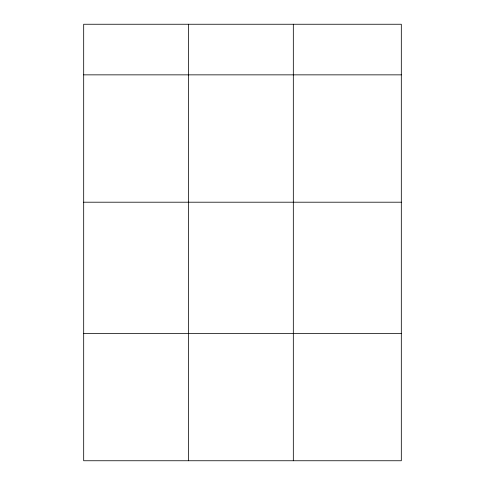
<?xml version="1.0" encoding="UTF-8"?>
<svg xmlns="http://www.w3.org/2000/svg" width="485" height="485" viewBox="0 0 485 485"><rect width="100%" height="100%" fill="white"/><g stroke="black" fill="none" stroke-linecap="round" stroke-linejoin="round"><path stroke-width="0.73" d="M401.313 202.203L401.313 24.25L83.687 24.25L83.687 460.75L401.313 460.75L401.313 202.203L83.687 202.203M83.687 74.854L401.313 74.854M83.687 333.407L401.313 333.407M293.322 24.25L293.322 460.75M188.501 24.25L188.501 460.75"/></g></svg>
